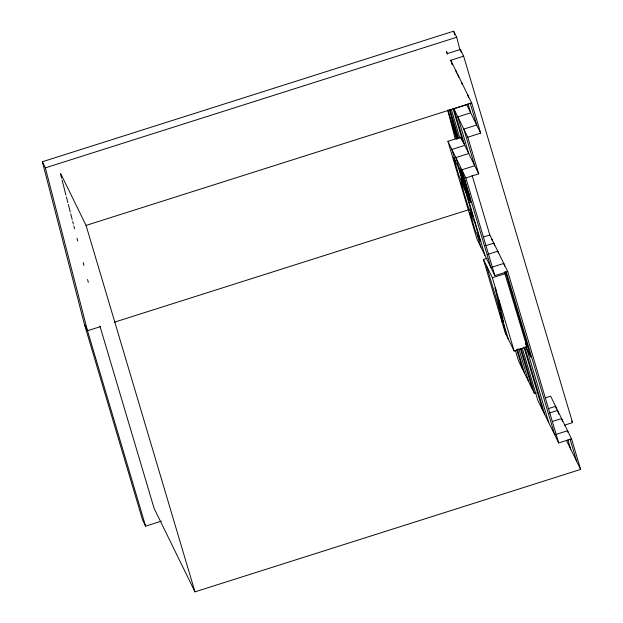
<?xml version="1.0" encoding="UTF-8"?>
<svg xmlns="http://www.w3.org/2000/svg" width="623" height="623" viewBox="0 0 623 623"><rect width="100%" height="100%" fill="white"/><g stroke="black" fill="none" stroke-linecap="round" stroke-linejoin="round"><path stroke-width="0.93" d="M161.357 521.163L145.611 526.162L142.62 520.057L84.518 324.63L42.364 161.746L453.715 31.15L456.706 37.255L460.117 50.432M42.364 161.746L45.354 167.852L456.706 37.255M564.298 425.236L572.56 422.62L463.629 56.187L460.335 49.466L447.478 53.547L446.489 51.514L447.189 54.24M452.127 64.831L450.772 60.267L463.629 56.187M60.571 173.396L86.06 225.417L471.697 102.982L480.66 133.135L467.811 137.216L453.856 108.737L466.713 104.656L480.66 133.135M447.906 141.328L460.763 137.247L478.705 173.864L465.848 177.944L447.906 141.328L476.961 239.037L494.896 275.654L507.753 271.573L558.699 442.961L571.556 438.88L580.636 469.415L194.991 591.85L154.138 508.446L99.945 326.156M100.365 326.647L87.508 330.727L84.518 324.63M114.274 322.231L468.512 209.772M483.386 236.997L489.81 234.957L507.753 271.573M485.535 245.719L493.798 243.095L494.584 245.727M487.684 254.441L497.785 251.233L498.307 252.985M504.381 271.924L527.027 346.956L514.17 351.037L505.198 332.729L483.417 259.441L487.085 258.272M491.827 267.228L503.766 263.436L504.599 266.231M483.417 259.441L492.38 277.749L505.237 273.668M515.494 350.741L518.538 360.982L534.479 393.526L536.317 392.942M545.117 397.91L550.631 396.158L571.556 438.88M548.263 408.665L555.615 406.336L556.44 409.109M549.338 413.026L557.601 410.401L558.706 414.1M552.406 421.452L561.588 418.539L562.413 421.312M450.772 60.267L471.697 102.982M463.496 177.952L465.49 182.017M464.143 184.065L469.127 194.236M571.735 420.938L572.56 422.62M525.314 343.468L527.027 346.956M525.648 346.552L530.835 357.127L505.417 271.628M496.017 289.96L495.02 287.927L499.288 306.251L498.291 304.219L500.113 310.324L499.116 308.292M499.646 302.178L498.649 300.146L502.925 318.47L501.928 316.437L503.742 322.543L502.745 320.51M566.681 440.936L580.636 469.415M500.931 314.397L499.934 312.364L502.566 322.543L501.57 320.51M504.56 326.616L503.563 324.583L506.195 334.761M558.699 442.961L537.774 400.246L522.253 348.039M460.335 49.466L461.168 52.262M467.717 94.844L468.527 97.585M470.155 103.068L476.681 124.997L463.824 129.078L474.718 165.726L461.861 169.806L490.908 267.524M568.121 432.596L567.569 430.742L554.711 434.823L506.258 271.823M570.045 439.075L576.649 461.277M461.736 82.641L462.274 84.471M467.982 103.659L470.7 112.794L457.843 116.875L468.737 153.515L455.88 157.603L484.928 255.313M567.919 439.822L570.668 449.074M457.749 74.503L458.559 77.244M455.756 70.438L456.573 73.179M467.811 137.216L478.705 173.864M526.848 348.989L548.738 422.62M453.856 108.737L464.75 145.385L451.893 149.465L455.53 161.676M524.8 347.377L544.751 414.482M452.952 108.332L462.757 141.312M491.804 239.03L492.326 240.782M523.92 347.042L542.758 410.417M460.763 137.247L461.596 140.035M472.109 175.398L489.826 235.003M451.317 109.414L459.906 138.306M450.071 109.578L458.653 138.438M521.202 348.841L534.479 393.526M457.874 138.47L449.276 109.547L457.025 139.287M520.283 348.405L532.494 389.461M447.906 110.209L456.464 138.991M518.819 348.74L528.506 381.323M517.316 348.966L524.519 373.185M465.848 177.944L494.896 275.654M516.708 349.565L522.526 369.112M461.682 171.847L470.762 202.382L468.769 198.309L465.14 186.098M492.38 277.749L514.17 351.037M460.973 180L462.788 186.106M470.054 210.535L471.868 216.64M477.311 234.964L480.948 247.175M486.407 265.546L508.189 338.826M86.06 225.417L194.991 591.85M145.611 526.162L87.508 330.727L45.354 167.852M453.949 32.061L454.658 34.795M447.758 110.201L455.187 138.89M60.633 174.401L61.591 178.155M62.074 180.031L65.921 195.054M66.404 196.93L67.845 202.561M68.328 204.437L70.251 211.945M70.734 213.821L72.175 219.452M72.657 221.329L73.382 224.148M73.864 226.024L74.581 228.836M76.987 238.22L77.711 241.039M83.248 262.626L83.965 265.437M87.578 279.517L88.295 282.328M462.679 173.879L459.688 167.774L464.322 182.025L462.5 175.92L460.506 171.847L465.957 190.171L469.944 198.309L462.679 173.879M458.52 167.782L453.536 157.611L458.98 175.927L463.964 186.098L458.52 167.782M465.778 192.211L460.794 182.041L468.06 206.47L473.044 216.64L465.778 192.211M474.858 222.746L469.874 212.575L475.318 230.892L480.302 241.07L474.858 222.746"/></g></svg>
